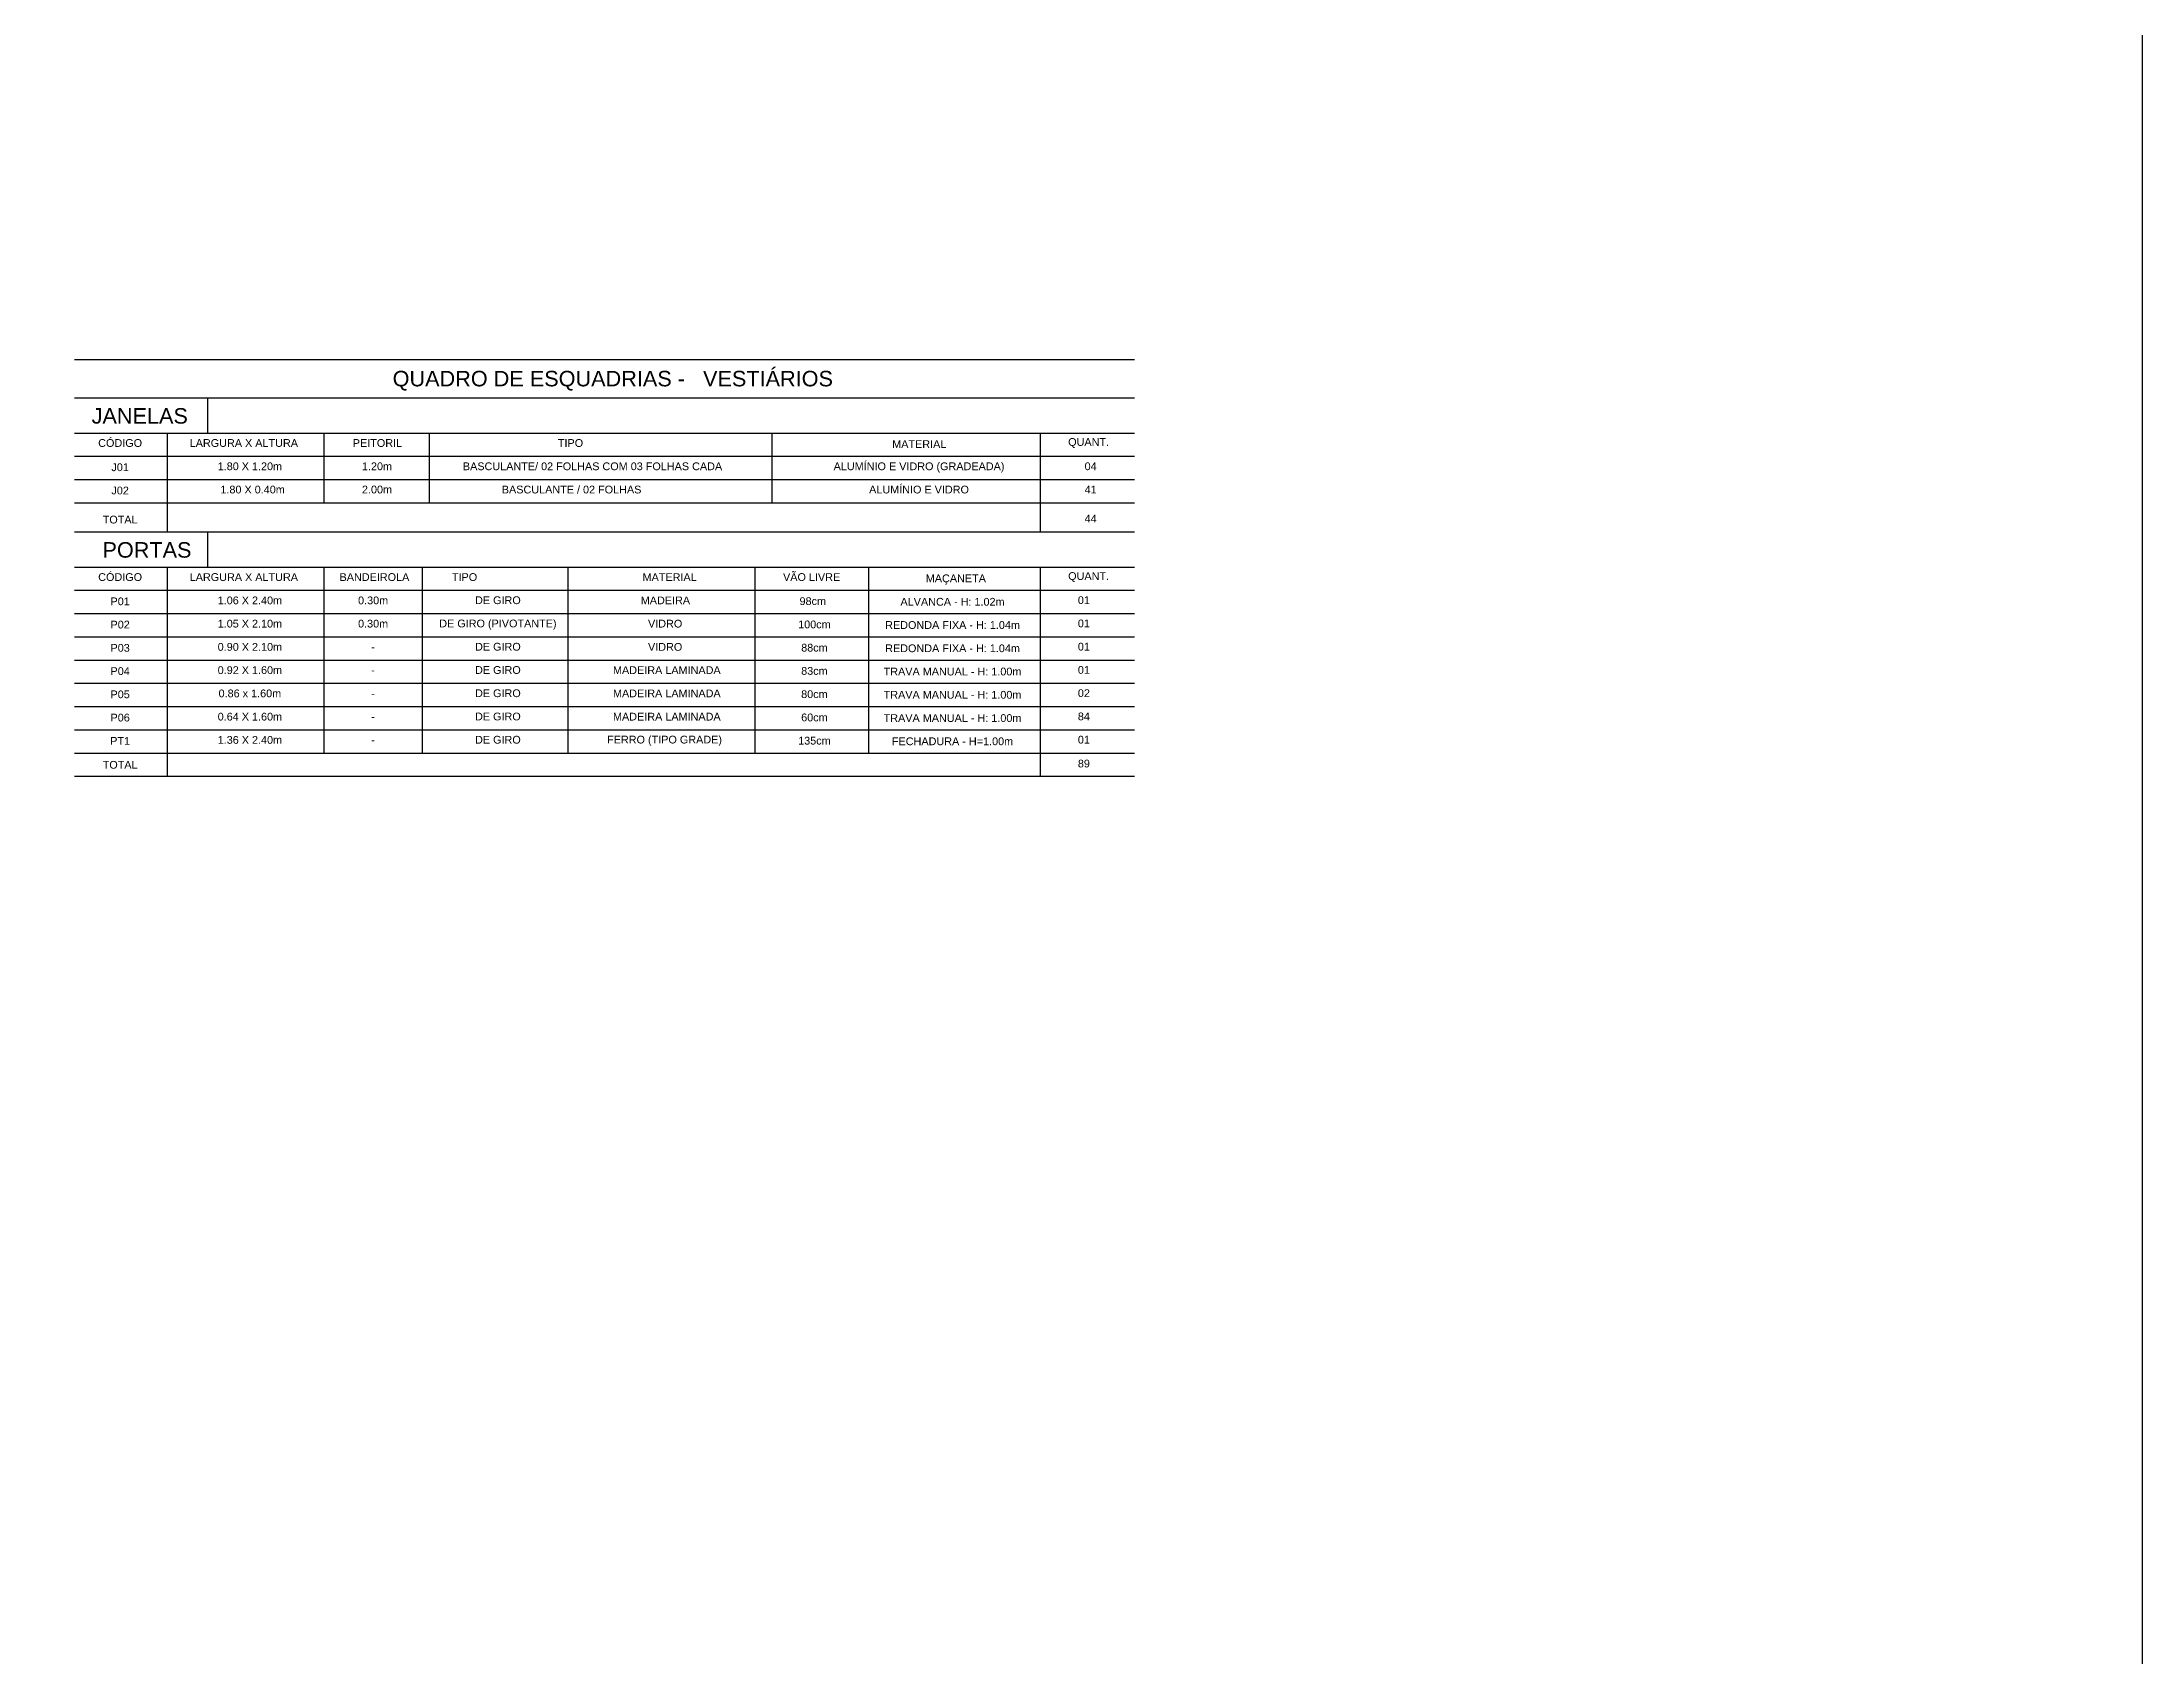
# Model space of a CAD drawing. Header units: metres. Extents: x 2304 to 3408, y 318 to 588.
# Drawn here: x 2400.67 to 2427.76, y 380.34 to 401.17 of the extents above; entities that cross this region are included whole.
import ezdxf
from ezdxf.enums import TextEntityAlignment as Align

# ---------------------------------------------------------------- set-up
doc = ezdxf.new("R2010")
doc.units = ezdxf.units.M
doc.header["$LTSCALE"] = 5.5
doc.header["$MEASUREMENT"] = 0
for name, color, linetype in [('PENA 0.15', 7, 'Continuous'), ('PENA 01', 1, 'Continuous'), ('PENA 02', 2, 'Continuous')]:
    doc.layers.add(name, color=color, linetype=linetype)
doc.styles.add('Luana', font='arial.ttf')

msp = doc.modelspace()

# ---------------------------------------------------------------- linework, layer by layer
msp.add_lwpolyline([(2307.713, 414.069), (2427.763, 414.069), (2427.763, 317.827), (2307.713, 317.827)], close=True)
at = {"layer": 'PENA 0.15', "ltscale": 0.01}
for p, q in [((2401.088, 396.583), (2414.762, 396.583)), ((2401.088, 396.128), (2414.762, 396.128)), ((2404.303, 396.128), (2404.303, 395.228)), ((2405.664, 396.128), (2405.664, 395.228)), ((2410.084, 396.128), (2410.084, 395.228)), ((2413.546, 396.128), (2413.546, 394.853)), ((2401.088, 395.828), (2414.762, 395.828)), ((2401.088, 395.528), (2414.762, 395.528)), ((2401.088, 395.228), (2414.762, 395.228)), ((2401.088, 395.228), (2414.762, 395.228)), ((2401.088, 394.853), (2414.762, 394.853)), ((2402.808, 394.399), (2402.808, 394.853)), ((2401.088, 394.399), (2414.762, 394.399)), ((2404.303, 394.399), (2404.303, 391.999)), ((2405.574, 394.399), (2405.574, 391.999)), ((2407.453, 394.399), (2407.453, 391.999)), ((2409.864, 394.399), (2409.864, 391.999)), ((2411.333, 394.399), (2411.333, 391.999)), ((2413.546, 394.399), (2413.546, 391.699)), ((2401.088, 394.099), (2414.762, 394.099)), ((2401.088, 393.799), (2414.762, 393.799)), ((2401.088, 393.499), (2414.762, 393.499)), ((2401.088, 393.499), (2414.762, 393.499)), ((2401.088, 393.199), (2414.762, 393.199)), ((2401.088, 392.899), (2414.762, 392.899)), ((2401.088, 392.599), (2414.762, 392.599)), ((2401.088, 392.299), (2414.762, 392.299)), ((2401.088, 391.999), (2414.762, 391.999)), ((2401.088, 391.999), (2414.762, 391.999)), ((2401.088, 391.999), (2414.762, 391.999)), ((2401.088, 391.999), (2414.762, 391.999)), ((2401.088, 391.999), (2414.762, 391.999)), ((2401.088, 391.999), (2414.762, 391.999)), ((2401.088, 391.699), (2414.762, 391.699)), ((2401.088, 391.699), (2414.762, 391.699)), ((2401.088, 391.699), (2414.762, 391.699))]:
    msp.add_line(p, q, dxfattribs=at)
at = {"layer": 'PENA 0.15'}
for p, q in [((2402.808, 396.128), (2402.808, 396.583)), ((2402.283, 396.128), (2402.283, 394.853)), ((2402.283, 394.399), (2402.283, 391.699))]:
    msp.add_line(p, q, dxfattribs=at)
at = {"layer": 'PENA 02'}
msp.add_line((2401.088, 397.078), (2414.762, 397.078), dxfattribs=at)

# ---------------------------------------------------------------- texts
at = {"layer": 'PENA 01', "style": 'Luana'}
for s, p in [('1.80 X 1.20m', (2403.349, 395.649)), ('1.20m', (2404.989, 395.649)), ('BASCULANTE/ 02 FOLHAS COM 03 FOLHAS CADA', (2407.77, 395.649)), ('ALUMÍNIO E VIDRO (GRADEADA)', (2411.983, 395.649)), ('04', (2414.197, 395.649)), ('1.80 X 0.40m', (2403.384, 395.349)), ('2.00m', (2404.989, 395.349)), ('BASCULANTE / 02 FOLHAS', (2407.5, 395.349)), ('ALUMÍNIO E VIDRO', (2411.983, 395.349)), ('41', (2414.197, 395.349)), ('1.06 X 2.40m', (2403.349, 393.919)), ('0.30m', (2404.939, 393.919)), ('DE GIRO', (2406.549, 393.921)), ('98cm', (2410.612, 393.909)), ('ALVANCA - H: 1.02m', (2412.415, 393.901)), ('01', (2414.11, 393.922)), ('1.05 X 2.10m', (2403.349, 393.619)), ('0.30m', (2404.939, 393.619)), ('DE GIRO (PIVOTANTE)', (2406.549, 393.621)), ('100cm', (2410.633, 393.609)), ('01', (2414.11, 393.622)), ('REDONDA FIXA - H: 1.04m', (2412.415, 393.601)), ('0.90 X 2.10m', (2403.349, 393.319)), ('-', (2404.939, 393.319)), ('DE GIRO', (2406.549, 393.321)), ('88cm', (2410.633, 393.309)), ('REDONDA FIXA - H: 1.04m', (2412.415, 393.301)), ('01', (2414.11, 393.322)), ('0.92 X 1.60m', (2403.349, 393.019)), ('-', (2404.939, 393.019)), ('DE GIRO', (2406.549, 393.021)), ('83cm', (2410.633, 393.009)), ('TRAVA MANUAL - H: 1.00m', (2412.415, 393.001)), ('01', (2414.11, 393.022)), ('0.86 x 1.60m', (2403.349, 392.719)), ('-', (2404.939, 392.719)), ('DE GIRO', (2406.549, 392.721)), ('80cm', (2410.633, 392.709)), ('TRAVA MANUAL - H: 1.00m', (2412.415, 392.701)), ('02', (2414.11, 392.722)), ('0.64 X 1.60m', (2403.349, 392.419)), ('-', (2404.939, 392.419)), ('DE GIRO', (2406.549, 392.421)), ('60cm', (2410.633, 392.409)), ('TRAVA MANUAL - H: 1.00m', (2412.415, 392.401)), ('84', (2414.11, 392.422)), ('1.36 X 2.40m', (2403.349, 392.119)), ('-', (2404.939, 392.119)), ('DE GIRO', (2406.549, 392.121)), ('135cm', (2410.633, 392.109)), ('FECHADURA - H=1.00m', (2412.415, 392.101)), ('01', (2414.11, 392.122))]:
    msp.add_text(s, height=0.1, dxfattribs=at).set_placement(p, align=Align.CENTER)
for s, p in [('MADEIRA', (2408.392, 393.919)), ('VIDRO', (2408.486, 393.619)), ('VIDRO', (2408.486, 393.319)), ('MADEIRA LAMINADA', (2408.034, 393.019)), ('MADEIRA LAMINADA', (2408.034, 392.719)), ('MADEIRA LAMINADA', (2408.034, 392.419)), ('FERRO (TIPO GRADE)', (2407.958, 392.123))]:
    msp.add_text(s, height=0.1, dxfattribs=at).set_placement(p)
at = {"layer": 'PENA 02', "style": 'Luana'}
msp.add_text('44', height=0.1, dxfattribs=at).set_placement((2414.197, 394.974), align=Align.CENTER)
at = {"layer": 'PENA 02', "ltscale": 0.05, "style": 'Luana'}
msp.add_text('89', height=0.1, dxfattribs=at).set_placement((2414.11, 391.814), align=Align.CENTER)
for s, insert, char_height, width, attachment_point in [('QUADRO DE ESQUADRIAS -   VESTIÁRIOS', (2405.191, 396.803), 0.2, 8.16528, 4), ('JANELAS', (2401.307, 396.348), 0.2, 3.51166, 4), ('CÓDIGO', (2401.675, 395.999), 0.1, 1.934, 5), ('LARGURA X ALTURA', (2403.271, 395.999), 0.1, 1.934, 5), ('PEITORIL', (2404.995, 395.999), 0.1, 1.934, 5), ('TIPO', (2407.486, 395.999), 0.1, 1.934, 5), ('MATERIAL', (2411.986, 395.985), 0.1, 1.934, 5), ('QUANT.', (2414.171, 395.999), 0.1, 1.934, 5), ('J01', (2401.675, 395.686), 0.1, 1.934, 5), ('J02', (2401.675, 395.386), 0.1, 1.934, 5), ('TOTAL', (2401.675, 395.011), 0.1, 1.934, 5), ('PORTAS', (2401.447, 394.619), 0.2, 3.51166, 4), ('CÓDIGO', (2401.675, 394.269), 0.1, 1.934, 5), ('LARGURA X ALTURA', (2403.271, 394.269), 0.1, 1.934, 5), ('BANDEIROLA', (2404.956, 394.269), 0.1, 1.934, 5), ('TIPO', (2406.119, 394.269), 0.1, 1.934, 5), ('MATERIAL', (2408.765, 394.269), 0.1, 1.934, 5), ('VÃO LIVRE', (2410.597, 394.269), 0.1, 1.934, 5), ('MAÇANETA', (2412.458, 394.238), 0.1, 1.934, 5), ('QUANT.', (2414.171, 394.269), 0.1, 1.934, 5), ('P01', (2401.675, 393.956), 0.1, 1.934, 5), ('P02', (2401.675, 393.656), 0.1, 1.934, 5), ('P03', (2401.675, 393.356), 0.1, 1.934, 5), ('P04', (2401.675, 393.056), 0.1, 1.934, 5), ('P05', (2401.675, 392.756), 0.1, 1.934, 5), ('P06', (2401.675, 392.456), 0.1, 1.934, 5), ('PT1', (2401.675, 392.156), 0.1, 1.934, 5), ('TOTAL', (2401.675, 391.847), 0.1, 1.934, 5)]:
    msp.add_mtext(s, dxfattribs=dict(at, insert=insert, char_height=char_height, width=width, attachment_point=attachment_point))

doc.saveas('drawing.dxf')
